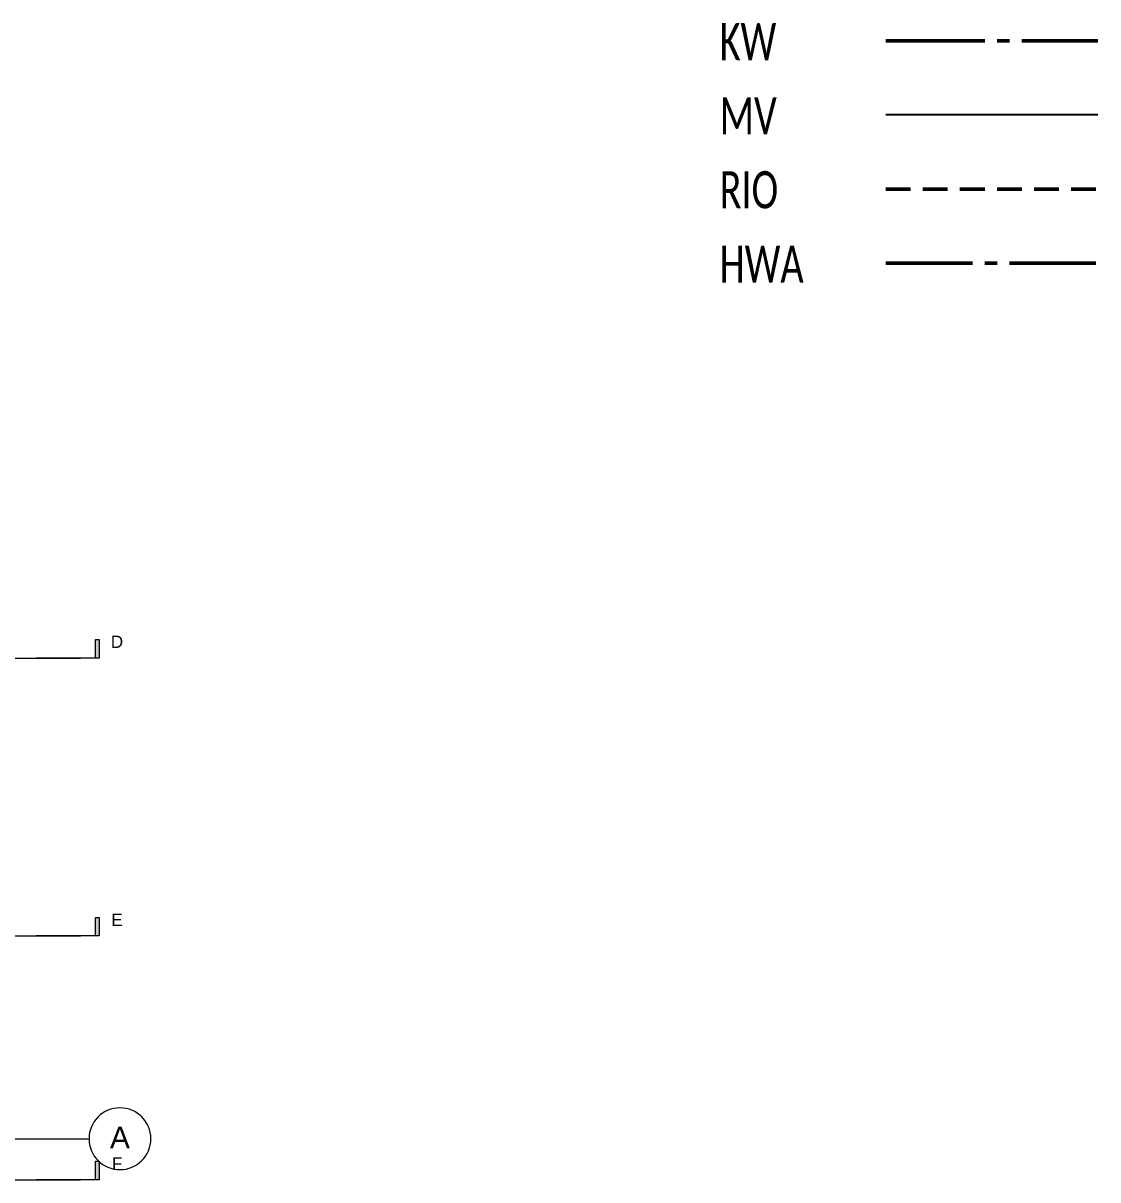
# Model space of a CAD drawing. Header units: metres. Extents: x -4.5 to 35.1, y -3.6 to 25.4.
# Drawn here: x 26.37 to 35.06, y 0.67 to 10.03 of the extents above; entities that cross this region are included whole.
import ezdxf

# ---------------------------------------------------------------- set-up
doc = ezdxf.new("R2010")
doc.units = ezdxf.units.M
for name, pattern in [('ACAD_ISO14W100_S12', [0.9, 0.7, -0.1, 0, 0, 0, 0, 0, -0.1]), ('STRICHPUNKT2_S5', [1.1, 0.8, -0.1, 0.1, -0.1]), ('VERDECKT2_S2', [0.27, 0.2, -0.07])]:
    doc.linetypes.add(name, pattern=pattern)
for name, color, linetype, lineweight in [('Algemeen', 7, 'Continuous', 25), ('New_A Stramien', 7, 'Continuous', 13), ('Standard', 7, 'Continuous', 25)]:
    doc.layers.add(name, color=color, linetype=linetype, lineweight=lineweight)
doc.styles.add('ARIAL', font='ARIAL.TTF')
doc.styles.add('Calibri', font='Calibri')

# ---------------------------------------------------------------- blocks, each defined once
blk = doc.blocks.new('COMPLEXOBJECT_7')
at = {"layer": 'Standard', "color": 252, "linetype": 'Continuous', "lineweight": 13, "insert": (27.15, 1.01), "char_height": 0.175, "width": 0.249662, "attachment_point": 5, "style": 'ARIAL'}
blk.add_mtext('\\W0.99;A', dxfattribs=at)

msp = doc.modelspace()

# ---------------------------------------------------------------- hatches: boundary and pattern name
at = {"layer": 'Standard', "linetype": 'Continuous', "lineweight": 13}
for points in [[(26.9817, 4.8908), (26.9817, 5.0408), (26.9517, 5.0408), (26.9517, 4.8908)], [(26.9817, 2.6413), (26.9817, 2.7913), (26.9517, 2.7913), (26.9517, 2.6413)], [(26.9817, 0.6673), (26.9817, 0.8173), (26.9517, 0.8173), (26.9517, 0.6673)]]:
    msp.add_hatch(color=0, dxfattribs=at).paths.add_polyline_path(points)

# ---------------------------------------------------------------- linework, layer by layer
at = {"layer": 'New_A Stramien', "color": 252, "linetype": 'Continuous', "lineweight": 13}
msp.add_line((25.9, 1), (26.9, 1), dxfattribs=at)
for start, end in [(0, 180), (180, 0)]:
    msp.add_arc((27.15, 1), 0.25, start, end, dxfattribs=at)
at = {"layer": 'Standard', "color": 5, "linetype": 'STRICHPUNKT2_S5', "lineweight": 50}
msp.add_line((33.3441, 9.8865), (35.0591, 9.8865), dxfattribs=at)
at = {"layer": 'Standard', "color": 202, "linetype": 'Continuous', "lineweight": 25}
msp.add_line((35.0591, 9.2865), (33.3441, 9.2865), dxfattribs=at)
at = {"layer": 'Standard', "color": 32, "linetype": 'VERDECKT2_S2', "lineweight": 50}
msp.add_line((33.3441, 8.6865), (35.0591, 8.6865), dxfattribs=at)
at = {"layer": 'Standard', "color": 4, "linetype": 'ACAD_ISO14W100_S12', "lineweight": 50}
msp.add_line((33.3441, 8.0865), (35.0591, 8.0865), dxfattribs=at)
at = {"layer": 'Standard', "color": 252, "linetype": 'Continuous', "lineweight": 13}
for p, q in [((26.9517, 5.0408), (26.9817, 5.0408)), ((26.9517, 4.8908), (26.9517, 5.0408)), ((26.9817, 5.0408), (26.9817, 4.8908)), ((-4.1221, 4.8908), (26.8317, 4.8908)), ((-4.1221, 4.8908), (26.8317, 4.8908)), ((26.9817, 4.8908), (26.4717, 4.8908)), ((26.9817, 4.8908), (26.9517, 4.8908)), ((26.9517, 2.7913), (26.9817, 2.7913)), ((26.9517, 2.6413), (26.9517, 2.7913)), ((26.9817, 2.7913), (26.9817, 2.6413)), ((-4.1221, 2.6413), (26.8317, 2.6413)), ((-4.1221, 2.6413), (26.8317, 2.6413)), ((26.9817, 2.6413), (26.4717, 2.6413)), ((26.9817, 2.6413), (26.9517, 2.6413)), ((26.9517, 0.8173), (26.9817, 0.8173)), ((26.9517, 0.6673), (26.9517, 0.8173)), ((26.9817, 0.8173), (26.9817, 0.6673)), ((-4.1221, 0.6673), (26.8317, 0.6673)), ((-4.1221, 0.6673), (26.8317, 0.6673)), ((26.9817, 0.6673), (26.4717, 0.6673)), ((26.9817, 0.6673), (26.9517, 0.6673))]:
    msp.add_line(p, q, dxfattribs=at)

# ---------------------------------------------------------------- block references
msp.add_blockref('COMPLEXOBJECT_7', (0, 0), dxfattribs=at)

# ---------------------------------------------------------------- texts
at = {"layer": 'Algemeen', "color": 7, "linetype": 'Continuous', "lineweight": 25, "char_height": 0.3, "attachment_point": 4, "style": 'Calibri'}
for s, insert, width in [('{\\fCalibri|i0|b0;\\H0.300000;\\W0.694318;\\C7;KW}\\P', (32.0006, 9.879), 0.76375), ('{\\fCalibri|i0|b0;\\H0.300000;\\W0.694318;\\C7;MV}\\P', (32.0006, 9.279), 0.773669), ('{\\fCalibri|i0|b0;\\H0.300000;\\W0.694318;\\C7;RIO}\\P', (32.0006, 8.679), 0.793506), ('{\\fCalibri|i0|b0;\\H0.300000;\\W0.694318;\\C7;HWA}\\P', (32.0006, 8.079), 1.086112)]:
    msp.add_mtext(s, dxfattribs=dict(at, insert=insert, width=width))
at = {"layer": 'Standard', "color": 252, "linetype": 'Continuous', "lineweight": 13, "char_height": 0.1, "attachment_point": 6, "style": 'ARIAL'}
for s, insert, width in [('\\W0.99;D', (27.1761, 5.0225), 0.151357), ('\\W0.99;E', (27.1724, 2.7729), 0.142664), ('\\W0.98;F', (27.1688, 0.799), 0.133963)]:
    msp.add_mtext(s, dxfattribs=dict(at, insert=insert, width=width))

doc.saveas('drawing.dxf')
